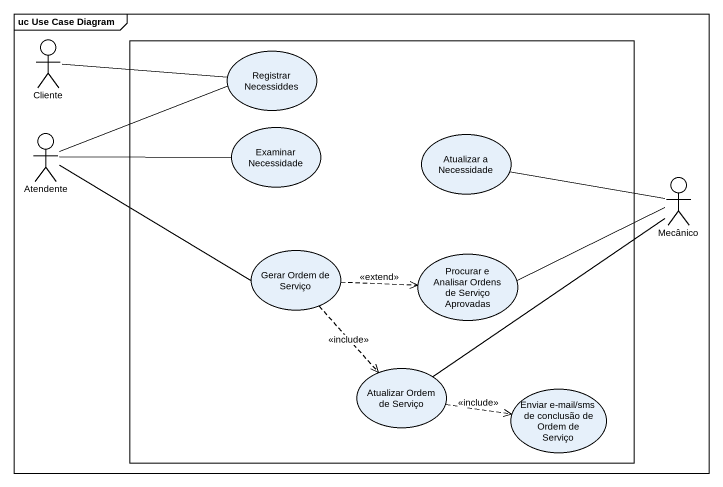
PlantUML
@startuml
mainframe uc Use Case Diagram
actor Cliente
rectangle " " as rectangle1 {
  usecase "Registrar Necessiddes" as Registrar_Necessiddes
  usecase "Examinar Necessidade" as Examinar_Necessidade
  usecase "Atualizar a Necessidade" as Atualizar_a_Necessidade
  usecase "Gerar Ordem de Serviço" as Gerar_Ordem_de_Serviço
  usecase "Procurar e Analisar Ordens de Serviço Aprovadas" as Procurar_e_Analisar_Ordens
  usecase "Atualizar Ordem de Serviço" as Atualizar_Ordem_de_Serviço
  usecase "Enviar e-mail/sms de conclusão de Ordem de Serviço" as Enviar_e_mail_sms_de
}
actor Atendente
actor Mecânico
Cliente -right- Registrar_Necessiddes
Atendente -right- Registrar_Necessiddes
Atendente -right- Examinar_Necessidade
Atendente -right- Gerar_Ordem_de_Serviço
Mecânico -left- Atualizar_a_Necessidade
Mecânico -left- Procurar_e_Analisar_Ordens
Mecânico -- Atualizar_Ordem_de_Serviço
Gerar_Ordem_de_Serviço .right.> Procurar_e_Analisar_Ordens : <<extend>>
Gerar_Ordem_de_Serviço ..> Atualizar_Ordem_de_Serviço : <<include>>
Atualizar_Ordem_de_Serviço .right.> Enviar_e_mail_sms_de : <<include>>
@enduml
